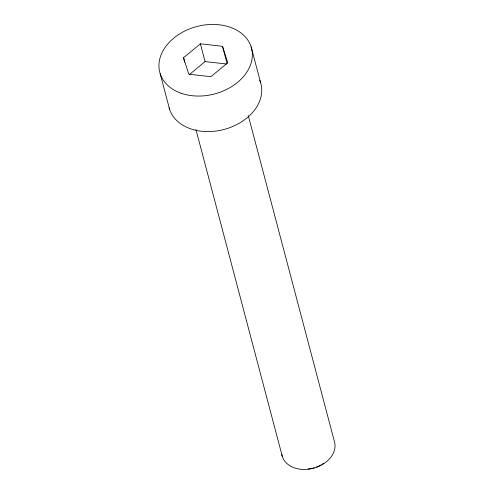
<?xml version="1.0" encoding="UTF-8"?>
<svg xmlns="http://www.w3.org/2000/svg" width="494" height="494" viewBox="0 0 494 494"><rect width="100%" height="100%" fill="white"/><g stroke="black" fill="none" stroke-linecap="round" stroke-linejoin="round"><path stroke-width="0.74" d="M183.521 57.773L200.379 43.812L222.504 46.288L227.783 62.726L210.926 76.681L188.794 74.211L183.521 57.773L184.694 62.219M189.381 74.582L205.072 61.583L226.437 63.973M251.131 46.85L260.523 82.387M248.315 115.701L334.352 441.327A27.102 19.921 -14.8 0 1 312.986 468.361A27.102 19.921 -14.8 0 1 281.852 454.474M222.504 46.288L227.005 63.318M200.379 43.812L205.072 61.583M195.939 129.527L282.37 456.641M160.167 73.649L169.559 109.193M323.774 463.119A23.687 17.407 -14.8 0 1 322.557 463.971M321.279 464.768A23.687 17.407 -14.8 0 1 316.469 467.058M314.27 467.793A23.687 17.407 -14.8 0 1 308.207 468.96M259.733 80.256A47.43 34.858 -14.8 0 1 226.196 128.854A47.43 34.858 -14.8 0 1 169.139 107.741M181.026 93.212A47.43 34.858 -14.8 0 0 252.341 55.902A47.43 34.858 -14.8 0 0 183.583 31.635A47.43 34.858 -14.8 0 0 181.026 93.212"/></g></svg>
